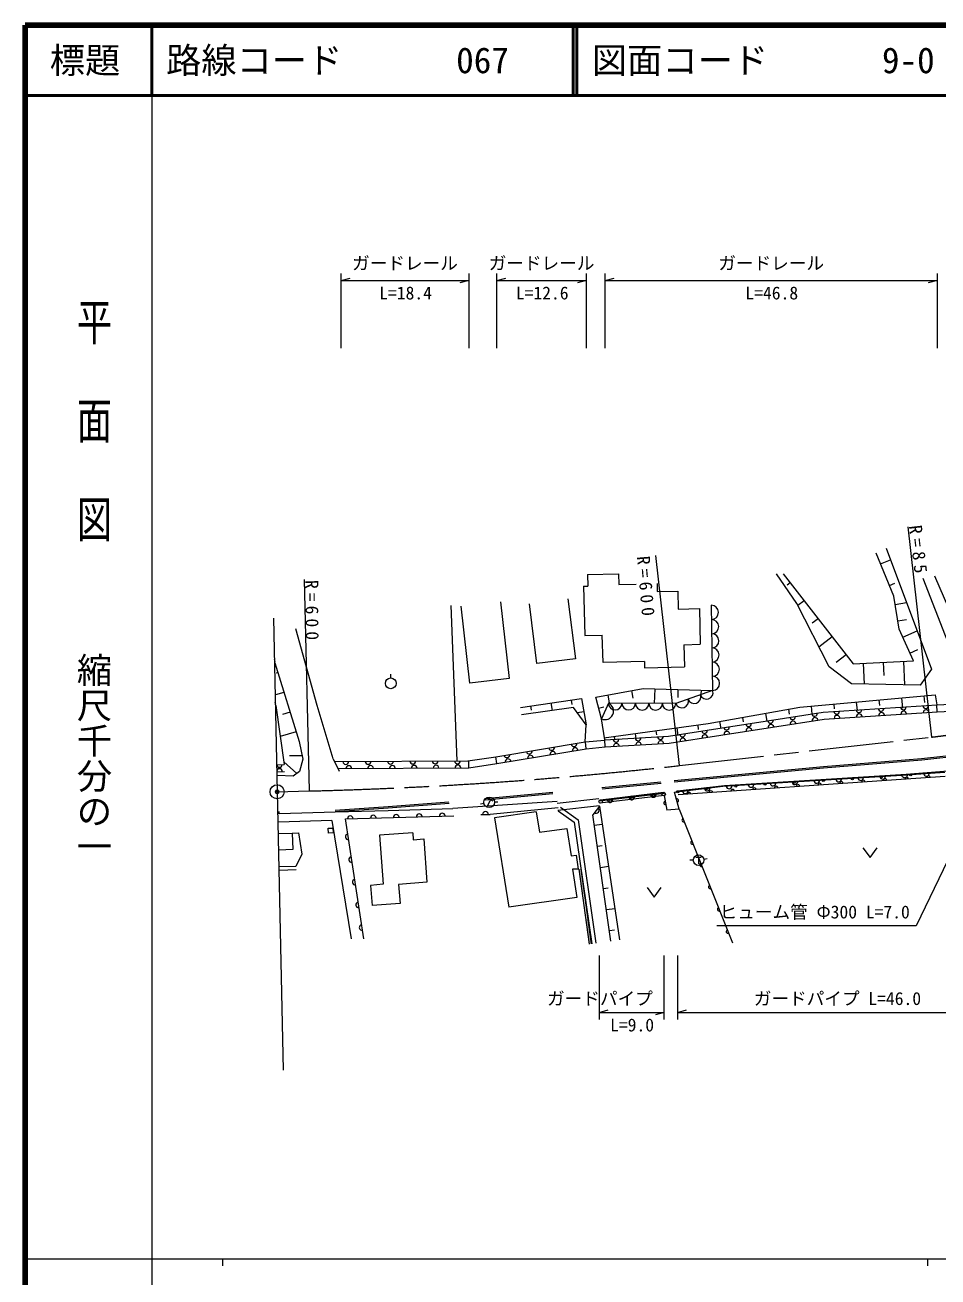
# Model space of a CAD drawing. Units: millimetres, scale not verified. Extents: x 40000 to 680000, y 20000 to 380000.
# Drawn here: x 40000 to 169464, y 202409 to 380000 of the extents above; entities that cross this region are included whole.
import ezdxf
from ezdxf.enums import TextEntityAlignment as Align

# ---------------------------------------------------------------- set-up
doc = ezdxf.new("R2010")
doc.units = ezdxf.units.MM
doc.header["$LTSCALE"] = 1000
doc.header["$PDMODE"] = 32
doc.header["$PDSIZE"] = 500
doc.linetypes.add('CHAIN', pattern=[18.5, 12, -1.5, 3.5, -1.5])
for name, color, linetype, lineweight in [('M-BGD', 7, 'Continuous', 13), ('M-BMK', 2, 'CHAIN', 13), ('M-BMK-SRVR', 3, 'Continuous', 13), ('M-STR-HTXT', 7, 'Continuous', 13), ('M-TTL', 2, 'Continuous', 140), ('M-TTL-BAND', 7, 'Continuous', 13), ('M-TTL-LINE', 7, 'Continuous', 50)]:
    doc.layers.add(name, color=color, linetype=linetype, lineweight=lineweight)
doc.layers.add('M-OTRS', color=6, linetype='Continuous')
doc.layers.add('M-TTL-TXT', color=7, linetype='Continuous')
doc.styles.add('@ＭＳ ゴシック', font='')
doc.styles.add('ＭＳ ゴシック', font='')
doc.styles.get('@ＭＳ ゴシック').set_extended_font_data('@MS Gothic')
doc.styles.get('ＭＳ ゴシック').set_extended_font_data('MS Gothic')

msp = doc.modelspace()

# ---------------------------------------------------------------- hatches: boundary and pattern name
at = {"layer": 'M-BGD'}
for points in [[(119354, 256749), (118858, 260298), (118561, 260256), (119057, 256708)], [(120347, 249652), (119850, 253201), (119553, 253159), (120049, 249611)]]:
    msp.add_hatch(color=256, dxfattribs=at).paths.add_polyline_path(points)

# ---------------------------------------------------------------- linework, layer by layer
for p, q in [((162103, 305802), (168554, 288627)), ((163191, 298963), (160705, 305103)), ((161326, 303568), (162729, 304136)), ((119786, 302046), (124155, 302159)), ((119786, 302046), (119828, 300424)), ((124155, 302159), (124195, 300635)), ((149436, 297953), (146561, 302150)), ((147493, 302150), (157441, 289405)), ((119209, 300408), (119828, 300424)), ((119209, 300408), (119389, 293398)), ((124195, 300635), (126685, 300699)), ((129631, 300775), (129661, 299630)), ((148488, 300875), (148076, 300554)), ((162570, 300498), (163364, 300820)), ((172287, 288847), (167369, 301470)), ((168988, 301878), (174103, 289933)), ((116981, 298603), (118050, 290100)), ((129661, 299630), (132578, 299705)), ((132578, 299705), (132644, 297138)), ((163969, 294301), (163191, 298963)), ((101303, 275614), (100449, 297646)), ((103077, 286665), (101855, 297561)), ((107426, 298186), (108648, 287290)), ((112599, 289414), (111529, 297918)), ((132644, 297138), (135630, 297215)), ((135630, 297215), (135760, 292152)), ((137312, 297686), (137511, 285600)), ((154021, 288938), (149436, 297953)), ((150477, 298326), (149596, 297638)), ((163386, 297798), (165008, 298068)), ((152467, 295777), (151641, 295132)), ((163774, 295466), (165023, 295674)), ((81405, 283466), (78421, 294348)), ((119389, 293398), (121868, 293461)), ((121968, 289567), (121868, 293461)), ((154456, 293228), (152583, 291766)), ((165989, 289793), (163969, 294301)), ((164474, 293174), (166504, 294084)), ((133445, 292092), (135760, 292152)), ((133445, 292092), (133526, 288941)), ((165484, 290920), (166618, 291428)), ((75347, 290066), (75440, 289675)), ((75444, 289519), (78854, 278361)), ((118050, 290100), (112599, 289414)), ((127839, 289718), (121968, 289567)), ((127839, 289718), (127863, 288796)), ((156446, 290679), (155050, 289590)), ((157441, 289405), (165989, 289793)), ((161715, 289599), (161801, 287712)), ((164564, 289728), (164715, 286409)), ((75870, 288124), (75633, 288052)), ((91861, 287376), (91862, 287896)), ((127863, 288796), (133526, 288941)), ((157207, 286529), (154021, 288938)), ((158865, 289469), (159000, 286501)), ((168554, 288627), (166922, 286374)), ((108648, 287290), (103077, 286665)), ((166922, 286374), (157207, 286529)), ((76722, 285334), (75540, 284973)), ((110256, 283213), (118910, 284457)), ((117467, 284249), (117558, 283615)), ((118910, 284457), (119556, 280726)), ((120949, 284655), (127663, 285899)), ((121745, 281572), (120949, 284655)), ((122628, 284966), (122842, 283809)), ((125985, 285588), (126184, 284510)), ((127663, 285899), (137511, 285600)), ((129305, 285849), (129242, 283776)), ((137511, 285600), (132289, 283760)), ((132587, 285750), (132553, 284607)), ((135870, 285650), (135851, 285015)), ((149874, 283226), (169084, 285006)), ((161080, 284264), (161155, 283457)), ((164282, 284561), (164417, 283097)), ((167483, 284857), (167571, 283908)), ((169084, 285006), (169283, 283565)), ((75569, 283593), (75479, 283886)), ((75572, 283488), (76766, 275090)), ((77575, 282545), (76500, 282216)), ((83693, 275928), (81405, 283466)), ((117766, 283213), (110405, 282169)), ((111698, 283420), (111788, 282792)), ((114583, 283835), (114734, 282783)), ((119556, 280726), (117766, 283213)), ((119233, 282591), (118327, 282434)), ((121347, 283114), (122081, 283303)), ((122739, 283810), (121745, 281572)), ((132289, 283760), (122739, 283810)), ((131246, 279122), (153198, 282543)), ((136870, 280899), (149874, 283226)), ((148249, 282935), (148375, 282231)), ((151475, 283374), (151578, 282262)), ((153198, 282543), (169283, 283565)), ((153306, 281557), (169346, 282575)), ((154677, 283671), (154738, 283006)), ((157878, 283968), (157992, 282741)), ((169346, 282575), (169283, 283565)), ((169294, 283565), (173282, 283777)), ((169346, 282575), (173335, 282787)), ((119431, 278299), (119556, 280726)), ((122222, 278582), (121745, 281572)), ((122087, 278891), (136870, 280899)), ((131352, 278135), (153306, 281557)), ((135392, 280698), (135475, 280090)), ((138496, 281190), (138675, 280189)), ((141747, 281772), (141861, 281137)), ((144998, 282353), (145198, 281237)), ((78428, 279755), (76199, 279074)), ((122222, 278582), (131246, 279122)), ((123565, 279092), (123609, 278768)), ((126522, 279494), (126627, 278723)), ((129479, 279895), (129560, 279294)), ((132435, 280297), (132583, 279210)), ((78854, 278361), (79412, 275847)), ((106755, 276208), (119431, 278299)), ((106917, 275229), (119592, 277321)), ((119493, 278307), (122181, 278579)), ((119592, 277321), (119493, 278307)), ((119592, 277321), (122281, 277592)), ((122281, 277592), (122222, 278582)), ((122281, 277592), (131352, 278135)), ((78536, 273813), (76710, 275480)), ((79300, 276353), (77493, 276353)), ((79412, 275847), (78943, 274109)), ((83693, 275928), (84528, 274173)), ((83892, 275509), (102918, 275623)), ((102778, 275612), (106770, 276210)), ((102924, 274632), (102918, 275623)), ((106917, 275229), (106770, 276210)), ((167148, 275903), (153225, 274791)), ((167167, 275706), (153242, 274593)), ((173162, 276581), (167148, 275903)), ((173191, 276385), (167167, 275706)), ((75665, 275100), (75750, 275102)), ((75687, 274100), (75771, 274102)), ((75698, 273541), (75783, 273543)), ((75751, 275069), (76766, 275090)), ((75771, 274078), (76786, 274098)), ((78035, 273448), (75783, 273523)), ((78943, 274109), (78035, 273448)), ((84362, 274520), (102924, 274632)), ((102924, 274632), (106917, 275229)), ((153225, 274791), (132047, 272798)), ((153242, 274593), (132065, 272600)), ((138959, 272015), (164331, 273607)), ((139211, 272111), (164959, 273730)), ((164331, 273607), (170462, 274027)), ((164959, 273730), (170913, 274185)), ((130179, 272599), (121809, 271797)), ((130197, 272401), (121828, 271599)), ((132099, 271186), (138959, 272015)), ((132542, 271391), (139211, 272111)), ((164237, 272984), (132637, 270797)), ((170503, 273403), (164237, 272984)), ((114828, 271153), (105220, 270232)), ((114847, 270956), (105239, 270035)), ((106007, 270117), (105576, 269260)), ((105659, 270293), (106356, 269942)), ((121373, 270221), (115461, 269553)), ((121424, 269952), (130642, 271027)), ((130653, 270693), (121504, 269633)), ((121598, 270108), (130539, 271167)), ((130653, 270693), (130998, 268605)), ((132784, 268779), (132099, 271186)), ((75894, 268312), (75809, 268309)), ((76095, 268341), (75893, 268336)), ((76100, 268143), (83983, 268385)), ((91481, 269106), (83969, 268583)), ((91495, 268908), (83983, 268385)), ((83983, 268385), (91483, 268587)), ((100112, 269771), (91481, 269106)), ((91483, 268587), (100672, 268849)), ((100128, 269573), (91495, 268908)), ((115471, 269864), (100672, 268849)), ((105093, 269580), (104609, 269472)), ((115601, 268945), (105947, 268028)), ((106560, 269796), (107055, 269831)), ((112483, 268406), (106575, 267544)), ((112483, 268406), (112953, 265484)), ((121484, 269236), (115572, 268568)), ((115611, 268551), (117884, 266910)), ((115959, 269033), (118437, 267245)), ((121489, 269215), (120517, 267981)), ((121489, 269215), (124285, 250217)), ((121489, 269215), (124285, 250217)), ((132784, 268779), (130998, 268605)), ((132784, 268779), (140313, 249827)), ((75898, 268112), (75814, 268109)), ((75924, 266877), (75840, 266874)), ((76100, 268143), (75898, 268138)), ((83494, 267147), (75924, 266914)), ((83494, 267147), (86239, 250372)), ((85438, 267387), (100786, 267842)), ((88049, 250368), (85438, 267387)), ((104637, 268027), (105947, 268028)), ((106575, 267544), (108618, 254846)), ((117884, 266910), (120369, 249653)), ((118437, 267245), (120957, 249738)), ((123093, 250046), (120517, 267981)), ((123093, 250046), (120517, 267981)), ((120732, 266486), (121867, 266649)), ((75874, 265255), (75959, 265257)), ((75958, 265308), (77905, 265365)), ((77905, 265365), (78800, 265387)), ((77905, 265365), (77974, 263031)), ((78800, 265387), (79249, 262368)), ((83005, 266058), (83658, 266092)), ((83040, 265365), (83005, 266058)), ((83693, 265398), (83040, 265365)), ((83658, 266092), (83693, 265398)), ((94973, 265424), (90286, 265060)), ((90286, 265060), (90780, 258107)), ((94973, 265424), (95051, 264427)), ((112953, 265484), (116818, 266048)), ((116818, 266048), (117455, 262159)), ((76009, 262903), (75924, 262900)), ((77974, 263031), (76007, 262973)), ((95051, 264427), (96546, 264543)), ((96546, 264543), (96965, 258414)), ((121161, 263497), (121848, 263596)), ((158828, 263295), (159828, 261935)), ((159828, 261935), (160828, 263295)), ((79249, 262368), (78419, 260650)), ((117455, 262159), (118139, 262225)), ((118139, 262225), (118463, 260269)), ((134772, 261546), (134276, 261554)), ((135121, 261951), (135901, 261960)), ((135511, 261955), (135522, 260995)), ((136244, 261684), (136730, 261783)), ((76060, 260492), (75976, 260490)), ((76071, 259992), (75986, 259990)), ((78419, 260650), (76058, 260584)), ((78433, 260155), (76069, 260088)), ((118463, 260269), (117623, 260246)), ((117623, 260246), (118260, 256253)), ((120049, 249611), (118561, 260256)), ((120347, 249652), (118858, 260298)), ((121591, 260508), (122746, 260674)), ((90780, 258107), (88976, 257949)), ((88976, 257949), (89206, 255084)), ((96965, 258414), (92977, 258094)), ((92977, 258094), (93193, 255403)), ((122020, 257519), (122719, 257619)), ((128232, 257650), (129232, 256290)), ((129232, 256290), (130232, 257650)), ((118260, 256253), (108618, 254846)), ((93193, 255403), (89206, 255084)), ((122449, 254530), (123625, 254698)), ((122879, 251540), (123590, 251643))]:
    msp.add_line(p, q, dxfattribs=at)
for centre, radius in [((91860, 286616), 760), ((161467, 273360), 150), ((165603, 273629), 150), ((136676, 271686), 150), ((140794, 272060), 150), ((144929, 272320), 150), ((149063, 272580), 150), ((153198, 272840), 150), ((157332, 273100), 150), ((105819, 269742), 750), ((121627, 269860), 250), ((126098, 270389), 250), ((130569, 270919), 250), ((132558, 271241), 150), ((135516, 261535), 750)]:
    msp.add_circle(centre, radius, dxfattribs=at)
for centre, radius, start, end in [((137329, 296679), 1007, 270.94306, 90.94306), ((137362, 294665), 1007, 270.94306, 90.94306), ((137395, 292651), 1007, 270.94306, 90.94306), ((137428, 290636), 1007, 270.94306, 90.94306), ((137461, 288622), 1007, 270.94306, 90.94306), ((137495, 286608), 1007, 270.94306, 90.94306), ((133159, 284067), 923, 199.41149, 19.41149), ((134900, 284680), 923, 199.41149, 19.41149), ((136641, 285294), 923, 199.41149, 19.41149), ((122242, 282691), 1225, 246.03751, 66.03751), ((123694, 283805), 955, 179.70159, 359.70159), ((125604, 283795), 955, 179.70159, 359.70159), ((127514, 283785), 955, 179.70159, 359.70159), ((129424, 283775), 955, 179.70159, 359.70159), ((131334, 283765), 955, 179.70159, 359.70159), ((151960, 282350), 400, 188.85808, 8.85808), ((155099, 282664), 400, 183.63295, 3.63295), ((158251, 282864), 400, 183.63295, 3.63295), ((161403, 283064), 400, 183.63295, 3.63295), ((161466, 282075), 400, 3.63295, 183.63295), ((164555, 283264), 400, 183.63295, 3.63295), ((164618, 282275), 400, 3.63295, 183.63295), ((167707, 283465), 400, 183.63295, 3.63295), ((167770, 282475), 400, 3.63295, 183.63295), ((142598, 280891), 400, 188.85808, 8.85808), ((145718, 281378), 400, 188.85808, 8.85808), ((145780, 280384), 400, 8.85808, 188.85808), ((148839, 281864), 400, 188.85808, 8.85808), ((148901, 280870), 400, 8.85808, 188.85808), ((152022, 281357), 400, 8.85808, 188.85808), ((155161, 281675), 400, 3.63295, 183.63295), ((158313, 281875), 400, 3.63295, 183.63295), ((126951, 278865), 400, 183.42679, 3.42679), ((130104, 279054), 400, 183.42679, 3.42679), ((133236, 279432), 400, 188.85808, 8.85808), ((133296, 278438), 400, 8.85808, 188.85808), ((136356, 279919), 400, 188.85808, 8.85808), ((136417, 278925), 400, 8.85808, 188.85808), ((139477, 280405), 400, 188.85808, 8.85808), ((139538, 279411), 400, 8.85808, 188.85808), ((142659, 279897), 400, 8.85808, 188.85808), ((111509, 276992), 400, 189.36787, 9.36787), ((114678, 277515), 400, 189.36787, 9.36787), ((117847, 278037), 400, 189.36787, 9.36787), ((118008, 277059), 400, 9.36787, 189.36787), ((123798, 278676), 400, 183.42679, 3.42679), ((123858, 277686), 400, 3.42679, 183.42679), ((127010, 277875), 400, 3.42679, 183.42679), ((130163, 278064), 400, 3.42679, 183.42679), ((85478, 275519), 400, 180.34411, 0.34411), ((88649, 275538), 400, 180.34411, 0.34411), ((91820, 275557), 400, 180.34411, 0.34411), ((94991, 275576), 400, 180.34411, 0.34411), ((98162, 275595), 400, 180.34411, 0.34411), ((101333, 275614), 400, 180.34411, 0.34411), ((108340, 276469), 400, 189.36787, 9.36787), ((108501, 275491), 400, 9.36787, 189.36787), ((111670, 276014), 400, 9.36787, 189.36787), ((114839, 276536), 400, 9.36787, 189.36787), ((76065, 275109), 400, 181.29894, 1.29894), ((76086, 274109), 400, 1.29894, 181.29894), ((85909, 274530), 400, 0.34411, 180.34411), ((89003, 274548), 400, 0.34411, 180.34411), ((92097, 274567), 400, 0.34411, 180.34411), ((95190, 274585), 400, 0.34411, 180.34411), ((98284, 274604), 400, 0.34411, 180.34411), ((101378, 274623), 400, 0.34411, 180.34411), ((164731, 273635), 400, 183.91704, 3.91704), ((167835, 273847), 400, 183.91704, 3.91704), ((168134, 273245), 250, 3.82349, 183.82349), ((136741, 271747), 400, 186.88694, 6.88694), ((139840, 272070), 400, 183.5916, 3.5916), ((142950, 272265), 400, 183.5916, 3.5916), ((143441, 271545), 250, 3.95912, 183.95912), ((146061, 272460), 400, 183.5916, 3.5916), ((146527, 271758), 250, 3.95912, 183.95912), ((149172, 272656), 400, 183.5916, 3.5916), ((149614, 271972), 250, 3.95912, 183.95912), ((152283, 272851), 400, 183.5916, 3.5916), ((152701, 272186), 250, 3.95912, 183.95912), ((155393, 273046), 400, 183.5916, 3.5916), ((155787, 272399), 250, 3.95912, 183.95912), ((158504, 273241), 400, 183.5916, 3.5916), ((158874, 272613), 250, 3.95912, 183.95912), ((161615, 273437), 400, 183.5916, 3.5916), ((161961, 272827), 250, 3.95912, 183.95912), ((165047, 273038), 250, 3.82349, 183.82349), ((122960, 270131), 400, 186.65576, 6.65576), ((123029, 269810), 250, 6.60956, 186.60956), ((126033, 270490), 400, 186.65576, 6.65576), ((126079, 270163), 250, 6.60956, 186.60956), ((129105, 270848), 400, 186.65576, 6.65576), ((129128, 270517), 250, 6.60956, 186.60956), ((132442, 269983), 250, 285.87495, 105.87495), ((133647, 271373), 400, 186.88694, 6.88694), ((134181, 270904), 250, 3.95912, 183.95912), ((137267, 271118), 250, 3.95912, 183.95912), ((140354, 271331), 250, 3.95912, 183.95912), ((99158, 267794), 400, 1.69649, 181.69649), ((105292, 268027), 400, 0.04183, 180.04183), ((121003, 268598), 400, 231.77471, 51.77471), ((130826, 269649), 250, 99.38031, 279.38031), ((86135, 267408), 400, 1.69649, 181.69649), ((89391, 267505), 400, 1.69649, 181.69649), ((92647, 267601), 400, 1.69649, 181.69649), ((95902, 267697), 400, 1.69649, 181.69649), ((133411, 267200), 250, 111.66589, 291.66589), ((85827, 264857), 400, 98.71982, 278.71982), ((134666, 264041), 250, 111.66589, 291.66589), ((86320, 261637), 400, 98.71982, 278.71982), ((135921, 260883), 250, 111.66589, 291.66589), ((86814, 258417), 400, 98.71982, 278.71982), ((137176, 257724), 250, 111.66589, 291.66589), ((87308, 255198), 400, 98.71982, 278.71982), ((138430, 254565), 250, 111.66589, 291.66589), ((87802, 251978), 400, 98.71982, 278.71982), ((139685, 251407), 250, 111.66589, 291.66589)]:
    msp.add_arc(centre, radius, start, end, dxfattribs=at)
at = {"layer": 'M-BMK'}
for p, q in [((132811, 274953), (168552, 278988)), ((75747, 271235), (80304, 271348))]:
    msp.add_line(p, q, dxfattribs=at)
for centre, radius, start, end in [((159016, 363451), 85000, 276.44131, 280.36089), ((65500, 871165), 600000, 271.41382, 276.44131)]:
    msp.add_arc(centre, radius, start, end, dxfattribs=at)
at = {"layer": 'M-BMK-SRVR'}
for p, q in [((75225, 295841), (75747, 271235)), ((75747, 271235), (76586, 231735))]:
    msp.add_line(p, q, dxfattribs=at)
for radius in [1000, 40]:
    msp.add_circle((75747, 271235), radius, dxfattribs=at)
at = {"layer": 'M-OTRS'}
msp.add_point((75747, 271235), dxfattribs=at)
at = {"layer": 'M-STR-HTXT'}
for p, q in [((84837, 334161), (84837, 344754)), ((102924, 344754), (102924, 334161)), ((106917, 334161), (106917, 344754)), ((119592, 344754), (119592, 334161)), ((122281, 334161), (122281, 344754)), ((169346, 344754), (169346, 334161)), ((84837, 343763), (86087, 344113)), ((84837, 343763), (102924, 343763)), ((102924, 343763), (101674, 343413)), ((106917, 343763), (108167, 344113)), ((106917, 343763), (119592, 343763)), ((119592, 343763), (118342, 343413)), ((122281, 343763), (123531, 344113)), ((122281, 343763), (169346, 343763)), ((169346, 343763), (168096, 343413)), ((165186, 308798), (168552, 278988)), ((132811, 274953), (129446, 304763)), ((79564, 301339), (80304, 271348)), ((177886, 276179), (166370, 252218)), ((166370, 252218), (138106, 252218)), ((121424, 247991), (121424, 238938)), ((130642, 238938), (130642, 247991)), ((132542, 247991), (132542, 238938)), ((121424, 239938), (122674, 240288)), ((121424, 239938), (130642, 239938)), ((130642, 239938), (129392, 239588)), ((132542, 239938), (133792, 240288)), ((132542, 239938), (177901, 239938))]:
    msp.add_line(p, q, dxfattribs=at)
at = {"layer": 'M-TTL'}
for p, q in [((40000, 380000), (40000, 20000)), ((680000, 380000), (40000, 380000))]:
    msp.add_line(p, q, dxfattribs=at)
at = {"layer": 'M-TTL-BAND'}
for p, q in [((58000, 370000), (58000, 20000)), ((40000, 205000), (579000, 205000)), ((68000, 205000), (68000, 204000)), ((168000, 205000), (168000, 204000))]:
    msp.add_line(p, q, dxfattribs=at)
at = {"layer": 'M-TTL-LINE'}
for p, q in [((58000, 380000), (58000, 370000)), ((117750, 380000), (117750, 370000)), ((118250, 380000), (118250, 370000)), ((40000, 370000), (680000, 370000))]:
    msp.add_line(p, q, dxfattribs=at)

# ---------------------------------------------------------------- texts
at = {"layer": 'M-STR-HTXT', "style": 'ＭＳ ゴシック'}
for s, p in [('ガードレール', (86381, 344756)), ('ガードレール', (105754, 344756)), ('ガードレール', (138314, 344756)), ('L=18.4', (90225, 340525)), ('L=12.6', (109598, 340525)), ('L=46.8', (142157, 340525)), ('ヒューム管 Φ300 L=7.0', (138497, 252718)), ('ガードパイプ', (114027, 240438)), ('ガードパイプ L=46.0', (143346, 240438)), ('L=9.0', (122970, 236686))]:
    msp.add_text(s, height=1833, dxfattribs=at).set_placement(p, align=Align.BOTTOM_LEFT)
at = {"layer": 'M-STR-HTXT', "char_height": 1833, "attachment_point": 7, "style": 'ＭＳ ゴシック'}
for s, insert, rotation in [('\\T1.5;R=85', (165316, 308943), 276.9), ('\\T1.46;R=600', (126741, 304602), 274.9), ('\\T1.46;R=600', (79728, 301274), 270.5)]:
    msp.add_mtext(s, dxfattribs=dict(at, insert=insert, rotation=rotation))
at = {"layer": 'M-TTL-BAND', "style": '@ＭＳ ゴシック', "width": 1.4}
msp.add_text('平  面  図', height=3666, rotation=270, dxfattribs=at).set_placement((49777, 306475), align=Align.MIDDLE_RIGHT)
at = {"layer": 'M-TTL-BAND', "style": '@ＭＳ ゴシック'}
msp.add_text('縮尺千分の一', height=3666, rotation=270, dxfattribs=at).set_placement((49777, 261030), align=Align.MIDDLE_RIGHT)
at = {"layer": 'M-TTL-TXT', "style": 'ＭＳ ゴシック'}
msp.add_text('標題', height=3666, dxfattribs=at).set_placement((48500, 375000), align=Align.MIDDLE_CENTER)
for s, p in [('路線コード', (60000, 375000)), ('067', (101142, 375000)), ('図面コード', (120380, 375000)), ('9-0', (161521, 375000))]:
    msp.add_text(s, height=3666, dxfattribs=at).set_placement(p, align=Align.MIDDLE_LEFT)

doc.saveas('drawing.dxf')
